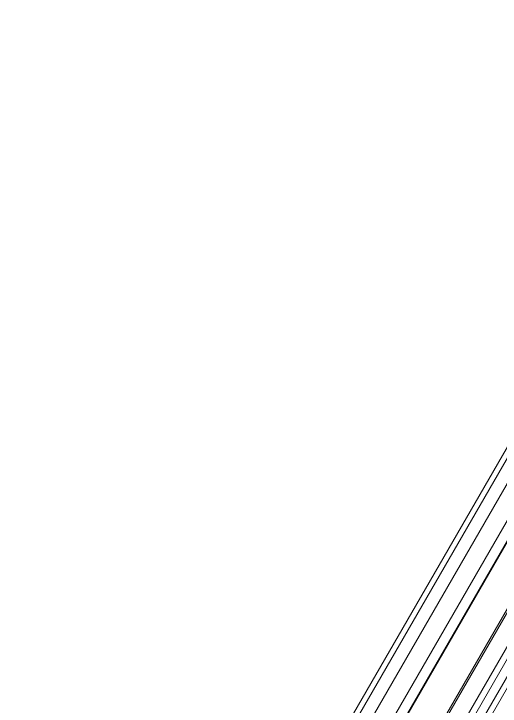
# Model space of a CAD drawing. Extents: x -976302 to -776254, y 5665 to 231437.
# Drawn here: x -791517 to -790964, y 83027 to 83815 of the extents above; entities that cross this region are included whole.
import ezdxf

# ---------------------------------------------------------------- set-up
doc = ezdxf.new("R2010")
doc.units = 0
doc.header["$LTSCALE"] = 1000
doc.header["$MEASUREMENT"] = 0

msp = doc.modelspace()

# ---------------------------------------------------------------- linework, layer by layer
at = {"linetype": 'Continuous', "lineweight": 15}
for p, q in [((-790671.37, 83814.53), (-791549.82, 82292.99)), ((-790671.37, 83814.53), (-791549.82, 82292.99)), ((-791549.82, 82280.23), (-790665.84, 83811.34)), ((-790558.21, 83749.21), (-791513.08, 82095.33)), ((-790558.21, 83749.21), (-791513.08, 82095.33)), ((-791507.55, 82092.14), (-790552.69, 83746.02)), ((-791507.55, 82092.14), (-790552.69, 83746.02)), ((-791545.93, 82258.22), (-790715.7, 83696.21)), ((-791515.89, 82268.17), (-790709.3, 83665.22)), ((-791504.19, 82265.18), (-790700.86, 83656.59)), ((-791504.19, 82265.18), (-790700.86, 83656.59)), ((-791503.77, 82265.07), (-790700.55, 83656.28)), ((-791503.77, 82265.07), (-790700.55, 83656.28)), ((-791466.69, 82252.88), (-790671.47, 83630.24)), ((-791463.92, 82253.61), (-790670.72, 83627.47)), ((-791463.92, 82253.61), (-790670.72, 83627.47)), ((-791446.12, 82245.51), (-790654.8, 83616.11)), ((-791440.05, 82242), (-790648.73, 83612.6))]:
    msp.add_line(p, q, dxfattribs=at)

doc.saveas('drawing.dxf')
